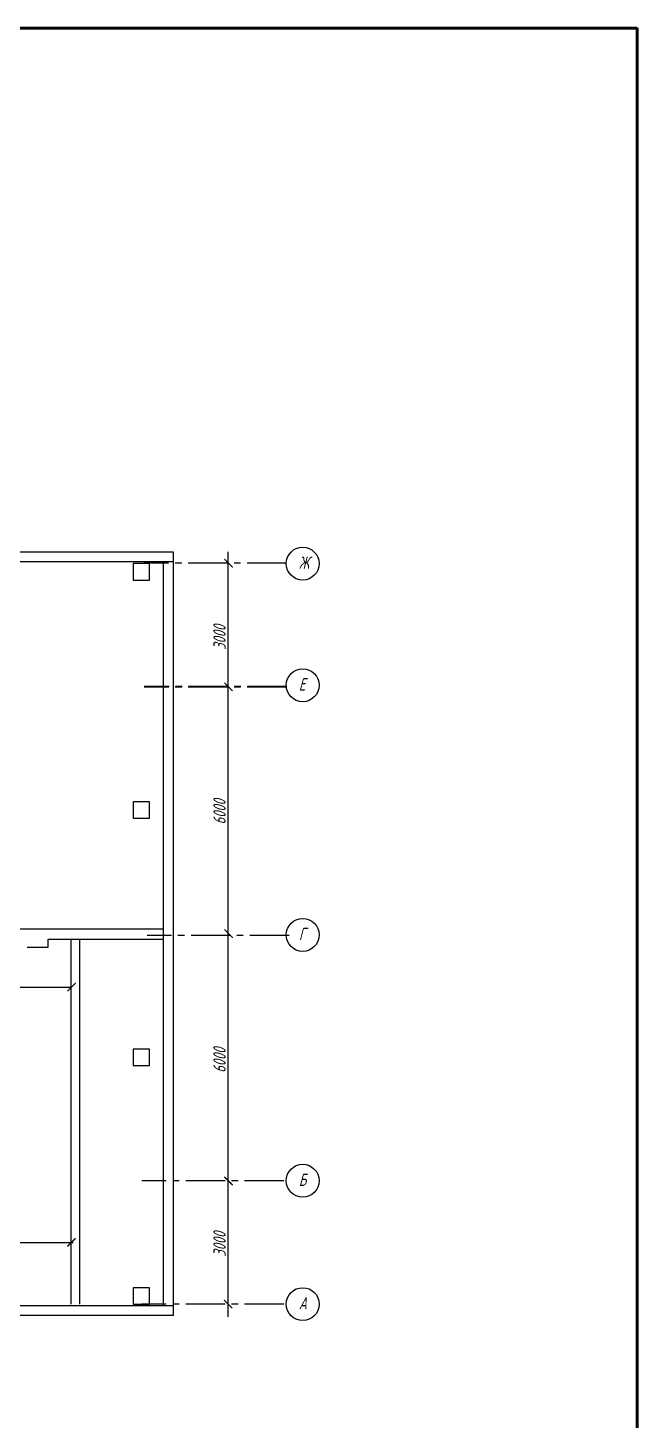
# Model space of a CAD drawing. Header units: inches. Extents: x -2146 to 222, y -883 to 3331.
# Drawn here: x -878.9 to -730.9, y 2321.4 to 2659.8 of the extents above; entities that cross this region are included whole.
import ezdxf

# ---------------------------------------------------------------- set-up
doc = ezdxf.new("R2010")
doc.units = ezdxf.units.IN
doc.header["$MEASUREMENT"] = 0
doc.linetypes.add('CENTER2', pattern=[28.575, 19.05, -3.175, 3.175, -3.175])
for name, color, linetype, lineweight in [('основной', 7, 'Continuous', 30), ('размеры', 82, 'Continuous', 25), ('Строительный', 7, 'Continuous', 25)]:
    doc.layers.add(name, color=color, linetype=linetype, lineweight=lineweight)
doc.styles.add('Simplex', font='simplex.shx', dxfattribs={"width": 0.7, "oblique": 15})

msp = doc.modelspace()

# ---------------------------------------------------------------- linework, layer by layer
at = {"color": 0, "lineweight": 60}
for p, q in [((-1546.86, 2659.76), (-730.86, 2659.76)), ((-730.86, 2075.84), (-730.86, 2659.84)), ((-730.86, 2075.84), (-730.86, 2659.76))]:
    msp.add_line(p, q, dxfattribs=at)
at = {"color": 0, "lineweight": 25}
for p, q in [((-830.17, 2466.46), (-830.17, 2532.46)), ((-830.17, 2406.48), (-830.17, 2472.48)), ((-830.2, 2346.48), (-830.2, 2412.48))]:
    msp.add_line(p, q, dxfattribs=at)
at = {"color": 0, "linetype": 'CENTER2', "ltscale": 0.5}
for p, q in [((-816.08, 2529.71), (-850.58, 2529.71)), ((-815.99, 2499.71), (-850.58, 2499.71)), ((-816.07, 2499.6), (-850.58, 2499.6)), ((-815.41, 2439.23), (-849.91, 2439.23)), ((-816.67, 2379.57), (-851.17, 2379.57)), ((-816.67, 2349.58), (-851.17, 2349.58))]:
    msp.add_line(p, q, dxfattribs=at)
at = {"color": 0}
for p, q in [((-918.2, 2426.64), (-868.3, 2426.64)), ((-907.05, 2364.57), (-867.89, 2364.57))]:
    msp.add_line(p, q, dxfattribs=at)
at = {"layer": 'основной', "color": 0}
for centre in [(-812.1, 2529.6), (-812.1, 2500.04), (-812.1, 2439.35), (-812.1, 2379.6), (-812.1, 2349.6)]:
    msp.add_circle(centre, 4, dxfattribs=at)
at = {"layer": 'размеры', "color": 0, "const_width": 0.3}
for points in [[(-831.11, 2530.68), (-829.11, 2528.68)], [(-831.11, 2500.64), (-829.11, 2498.64)], [(-831.11, 2440.66), (-829.11, 2438.66)], [(-869.24, 2425.67), (-867.24, 2427.67)], [(-867.24, 2427.67), (-869.24, 2425.67)], [(-831.11, 2380.53), (-829.11, 2378.53)], [(-869.28, 2363.6), (-867.28, 2365.6)], [(-867.28, 2365.6), (-869.28, 2363.6)], [(-831.21, 2350.62), (-829.21, 2348.62)]]:
    msp.add_lwpolyline(points, dxfattribs=at)
at = {"layer": 'Строительный', "color": 0, "ltscale": 100}
for p, q in [((-843.5, 2532.4), (-995, 2532.4)), ((-843.5, 2346.8), (-843.5, 2532.4)), ((-843.5, 2530), (-966.3, 2530)), ((-849.3, 2529.6), (-853.3, 2529.6)), ((-853.3, 2529.6), (-853.3, 2525.6)), ((-849.3, 2525.6), (-849.3, 2529.6)), ((-845.9, 2349.2), (-845.9, 2530)), ((-853.3, 2525.6), (-849.3, 2525.6)), ((-849.3, 2471.69), (-853.3, 2471.69)), ((-853.3, 2471.69), (-853.3, 2467.69)), ((-849.3, 2467.69), (-849.3, 2471.69)), ((-853.3, 2467.69), (-849.3, 2467.69)), ((-966.4, 2440.85), (-845.9, 2440.85)), ((-873.91, 2438.35), (-845.9, 2438.35)), ((-873.91, 2436.35), (-873.91, 2438.35)), ((-868.3, 2349.6), (-868.3, 2438.35)), ((-866.3, 2438.35), (-866.3, 2349.6)), ((-879.01, 2436.35), (-873.91, 2436.35)), ((-849.3, 2411.6), (-853.3, 2411.6)), ((-853.3, 2411.6), (-853.3, 2407.6)), ((-849.3, 2407.6), (-849.3, 2411.6)), ((-853.3, 2407.6), (-849.3, 2407.6)), ((-849.3, 2353.6), (-853.3, 2353.6)), ((-853.3, 2353.6), (-853.3, 2349.6)), ((-849.3, 2349.6), (-849.3, 2353.6)), ((-843.5, 2349.2), (-946, 2349.2)), ((-853.3, 2349.6), (-849.3, 2349.6)), ((-843.5, 2346.8), (-946, 2346.8))]:
    msp.add_line(p, q, dxfattribs=at)
at = {"layer": 'Строительный', "color": 0}
msp.add_line((-843.5, 2350.6), (-843.5, 2357.73), dxfattribs=at)

# ---------------------------------------------------------------- texts
at = {"color": 0, "lineweight": 20, "style": 'Simplex', "oblique": 15, "width": 0.7}
for s, p in [('Ж', (-813.04, 2528.32)), ('Е', (-813.04, 2498.76)), ('Г', (-813.04, 2438.07)), ('Б', (-813.04, 2378.33)), ('А', (-813.04, 2348.32))]:
    msp.add_text(s, height=3, dxfattribs=at).set_placement(p)
at = {"layer": 'размеры', "color": 0, "lineweight": 20, "style": 'Simplex', "oblique": 15, "width": 0.7}
for s, p in [('3000', (-830.8, 2508.64)), ('6000', (-830.8, 2466.21)), ('6000', (-830.8, 2405.84)), ('3000', (-830.8, 2361.12))]:
    msp.add_text(s, height=3, rotation=90, dxfattribs=at).set_placement(p)

doc.saveas('drawing.dxf')
